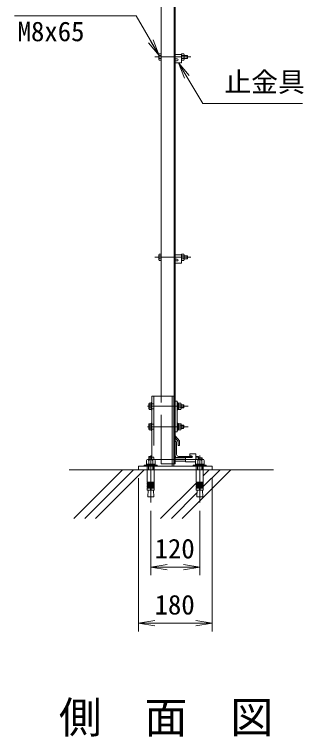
# Model space of a CAD drawing. Units: millimetres, scale not verified. Extents: x -4200 to 4200, y -2970 to 2970.
# Drawn here: x 105 to 813, y -193 to 1574 of the extents above; entities that cross this region are included whole.
import ezdxf
from ezdxf.enums import TextEntityAlignment as Align

# ---------------------------------------------------------------- set-up
doc = ezdxf.new("R2010")
doc.units = ezdxf.units.MM
doc.header["$LTSCALE"] = 20
doc.linetypes.add('DASHED', pattern=[7.5, 6, -1.5])
doc.linetypes.add('USER1', pattern=[50.8, 31.75, -6.35, 6.35, -6.35])
for name, color, linetype, lineweight in [('0-0_D-STR1', 1, 'Continuous', 18), ('0-1_D-BMK', 2, 'USER1', 13), ('0-2_D-STR-DIM', 7, 'Continuous', 9), ('0-3_D-STR3', 3, 'Continuous', 13), ('0-4_D-STR-TXT', 7, 'Continuous', 9), ('0-5_0', 7, 'Continuous', 9), ('0-9_D-STR4', 7, 'Continuous', 9), ('0-B_D-DCR-HCH', 7, 'Continuous', 9)]:
    doc.layers.add(name, color=color, linetype=linetype, lineweight=lineweight)
doc.layers.add('0-6_D-TTL-TXT', color=7, linetype='Continuous')
doc.styles.add('ＭＳ ゴシック', font='')
doc.styles.get('ＭＳ ゴシック').set_extended_font_data('MS Gothic')

# ---------------------------------------------------------------- blocks, each defined once
blk = doc.blocks.new('_Open')
at = {"layer": '0-5_0'}
blk.add_line((-20, 3.33), (0, 0), dxfattribs=at)
blk.add_lwpolyline([(-20, -3.33), (0, 0), (-20, 0)], dxfattribs=at)

msp = doc.modelspace()

# ---------------------------------------------------------------- linework, layer by layer
at = {"layer": '0-0_D-STR1'}
for p, q in [((464.03, 639.62), (464.03, 2469.62)), ((496.03, 474.62), (496.03, 2469.62)), ((499.03, 474.62), (499.03, 2469.62)), ((509.03, 530.35), (499.03, 542.85)), ((499.03, 538.28), (499.03, 542.85)), ((506.03, 529.23), (499.03, 538.28)), ((509.03, 519.35), (509.03, 530.35)), ((500.03, 529.62), (499.03, 529.62)), ((499.03, 494.62), (499.03, 529.62)), ((502.03, 497.12), (502.03, 527.62)), ((506.03, 519.35), (506.03, 529.23)), ((506.03, 519.35), (509.03, 519.35)), ((539.03, 489.62), (504.03, 489.62)), ((537.03, 492.62), (506.53, 492.62)), ((539.03, 490.62), (539.03, 489.62)), ((495.53, 474.62), (499.03, 474.62))]:
    msp.add_line(p, q, dxfattribs=at)
at = {"layer": '0-0_D-STR1', "linetype": 'DASHED'}
for p, q in [((464.03, 474.62), (464.03, 639.62)), ((495.53, 474.62), (464.03, 474.62))]:
    msp.add_line(p, q, dxfattribs=at)
at = {"layer": '0-0_D-STR1'}
for centre, radius, start, end in [((500.03, 527.62), 2, 0, 90), ((504.03, 494.62), 5, 180, 270), ((506.53, 497.12), 4.5, 180, 270), ((537.03, 490.62), 2, 0, 90)]:
    msp.add_arc(centre, radius, start, end, dxfattribs=at)
at = {"layer": '0-1_D-BMK'}
for p, q in [((537.03, 1469.62), (449.03, 1469.62)), ((537.03, 979.62), (449.03, 979.62)), ((530.67, 615.12), (430.67, 615.12)), ((530.67, 565.12), (430.67, 565.12)), ((569.31, 485.12), (431.67, 485.12)), ((439.03, 494.53), (439.03, 379.53)), ((559.03, 494.53), (559.03, 379.53))]:
    msp.add_line(p, q, dxfattribs=at)
at = {"layer": '0-2_D-STR-DIM'}
for p, q in [((409.03, 439.62), (409.03, 64.61)), ((589.03, 439.62), (589.03, 64.61)), ((439.03, 359.53), (439.03, 201.79)), ((559.03, 359.53), (559.03, 201.79)), ((479.03, 221.79), (519.03, 221.79)), ((449.03, 84.61), (549.03, 84.61))]:
    msp.add_line(p, q, dxfattribs=at)
at = {"layer": '0-3_D-STR3'}
for p, q in [((458.73, 1475.92), (459.42, 1477.13)), ((458.73, 1475.92), (458.73, 1463.32)), ((464.03, 1477.13), (459.42, 1477.13)), ((464.03, 1473.37), (459.42, 1473.37)), ((464.03, 1477.13), (464.03, 1462.11)), ((514.03, 1475.62), (499.03, 1475.62)), ((514.03, 1477.13), (519.8, 1477.13)), ((514.03, 1462.11), (514.03, 1477.13)), ((514.03, 1475.62), (514.03, 1455.62)), ((514.03, 1473.37), (519.8, 1473.37)), ((519.8, 1477.13), (520.53, 1475.87)), ((520.53, 1463.37), (520.53, 1475.87)), ((520.53, 1473.62), (527.83, 1473.62)), ((527.83, 1473.62), (529.03, 1472.42)), ((527.83, 1473.62), (527.83, 1465.62)), ((527.83, 1465.62), (529.03, 1466.82)), ((529.03, 1472.42), (529.03, 1466.82)), ((458.73, 1463.32), (459.42, 1462.11)), ((464.03, 1465.87), (459.42, 1465.87)), ((464.03, 1462.11), (459.42, 1462.11)), ((503.78, 1465.12), (499.03, 1465.12)), ((499.03, 1460.62), (499.03, 1455.62)), ((503.78, 1460.62), (499.03, 1460.62)), ((514.03, 1455.62), (499.03, 1455.62)), ((514.03, 1465.87), (519.8, 1465.87)), ((514.03, 1462.11), (519.8, 1462.11)), ((519.8, 1462.11), (520.53, 1463.37)), ((520.53, 1465.62), (527.83, 1465.62)), ((458.73, 985.92), (459.42, 987.13)), ((458.73, 985.92), (458.73, 973.32)), ((458.73, 973.32), (459.42, 972.11)), ((464.03, 987.13), (459.42, 987.13)), ((464.03, 983.37), (459.42, 983.37)), ((464.03, 975.87), (459.42, 975.87)), ((464.03, 972.11), (459.42, 972.11)), ((464.03, 987.13), (464.03, 972.11)), ((514.03, 985.62), (499.03, 985.62)), ((503.78, 975.12), (499.03, 975.12)), ((514.03, 972.11), (514.03, 987.13)), ((514.03, 985.62), (514.03, 965.62)), ((514.03, 983.37), (519.8, 983.37)), ((514.03, 975.87), (519.8, 975.87)), ((520.53, 973.37), (520.53, 985.87)), ((520.53, 983.62), (527.83, 983.62)), ((520.53, 975.62), (527.83, 975.62)), ((527.83, 983.62), (529.03, 982.42)), ((529.03, 982.42), (529.03, 976.82)), ((503.78, 970.62), (499.03, 970.62)), ((499.03, 970.62), (499.03, 965.62)), ((514.03, 965.62), (499.03, 965.62)), ((441.53, 484.72), (441.53, 639.62)), ((441.53, 639.62), (495.53, 639.62)), ((491.53, 468.62), (491.53, 639.62)), ((495.53, 468.62), (495.53, 639.62)), ((434.63, 621.42), (435.32, 622.62)), ((434.63, 608.82), (434.63, 621.42)), ((439.93, 622.62), (435.32, 622.62)), ((439.93, 618.87), (435.32, 618.87)), ((439.93, 624.12), (441.53, 624.12)), ((439.93, 607.61), (439.93, 622.62)), ((441.53, 624.12), (441.53, 606.12)), ((503.53, 624.12), (505.13, 624.12)), ((505.13, 624.12), (505.13, 606.12)), ((507.13, 607.61), (507.13, 622.62)), ((507.13, 618.87), (512.9, 618.87)), ((513.63, 608.87), (513.63, 621.37)), ((513.63, 619.12), (518.73, 619.12)), ((513.63, 618.37), (519.48, 618.37)), ((518.73, 619.12), (519.93, 617.92)), ((518.73, 619.12), (518.73, 611.12)), ((434.63, 608.82), (435.32, 607.61)), ((439.93, 611.37), (435.32, 611.37)), ((439.93, 607.61), (435.32, 607.61)), ((507.13, 611.37), (512.9, 611.37)), ((513.63, 611.87), (519.48, 611.87)), ((513.63, 611.12), (518.73, 611.12)), ((518.73, 611.12), (519.93, 612.32)), ((519.93, 617.92), (519.93, 612.32)), ((434.63, 571.42), (435.32, 572.62)), ((434.63, 558.82), (434.63, 571.42)), ((439.93, 572.62), (435.32, 572.62)), ((439.93, 568.87), (435.32, 568.87)), ((439.93, 574.12), (441.53, 574.12)), ((439.93, 557.61), (439.93, 572.62)), ((441.53, 574.12), (441.53, 556.12)), ((503.53, 574.12), (505.13, 574.12)), ((505.13, 574.12), (505.13, 556.12)), ((507.13, 557.61), (507.13, 572.62)), ((507.13, 568.87), (512.9, 568.87)), ((513.63, 558.87), (513.63, 571.37)), ((513.63, 569.12), (518.73, 569.12)), ((513.63, 568.37), (519.48, 568.37)), ((518.73, 569.12), (519.93, 567.92)), ((518.73, 569.12), (518.73, 561.12)), ((519.93, 567.92), (519.93, 562.32)), ((434.63, 558.82), (435.32, 557.61)), ((439.93, 561.37), (435.32, 561.37)), ((439.93, 557.61), (435.32, 557.61)), ((507.13, 561.37), (512.9, 561.37)), ((513.63, 561.87), (519.48, 561.87)), ((513.63, 561.12), (518.73, 561.12)), ((518.73, 561.12), (519.93, 562.32)), ((534.28, 494.12), (534.28, 499.12)), ((549.28, 499.12), (534.28, 499.12)), ((549.28, 483.83), (549.28, 499.12)), ((434.63, 491.42), (435.32, 492.63)), ((434.63, 484.72), (434.63, 491.42)), ((439.93, 492.63), (435.32, 492.63)), ((439.93, 488.87), (435.32, 488.87)), ((439.93, 494.12), (439.93, 484.72)), ((439.93, 494.12), (441.53, 494.12)), ((439.93, 484.72), (439.93, 492.63)), ((441.53, 494.12), (441.53, 484.72)), ((499.03, 489.12), (524.28, 489.12)), ((499.03, 481.12), (524.28, 481.12)), ((524.28, 479.12), (524.28, 489.62)), ((539.03, 489.62), (524.28, 489.62)), ((548.64, 479.12), (524.28, 479.12)), ((539.03, 494.12), (534.28, 494.12)), ((549.28, 483.83), (549.28, 492.63)), ((549.28, 488.87), (555.05, 488.87)), ((555.78, 484.72), (555.78, 491.37)), ((555.78, 489.12), (563.73, 489.12)), ((555.78, 488.37), (564.48, 488.37)), ((563.73, 489.12), (564.93, 487.92)), ((563.73, 489.12), (563.73, 484.72)), ((564.93, 487.92), (564.93, 484.72)), ((447.68, 459.62), (430.38, 459.62))]:
    msp.add_line(p, q, dxfattribs=at)
at = {"layer": '0-3_D-STR3', "linetype": 'DASHED'}
for p, q in [((446.53, 639.62), (446.53, 484.7)), ((446.53, 621.12), (441.53, 621.12)), ((446.53, 609.12), (441.53, 609.12)), ((446.53, 571.12), (441.53, 571.12)), ((446.53, 559.12), (441.53, 559.12)), ((446.53, 491.12), (441.53, 491.12)), ((430.53, 459.62), (430.53, 468.62)), ((447.54, 459.62), (447.54, 468.62)), ((550.52, 459.62), (550.52, 468.62)), ((567.53, 459.62), (567.53, 468.62))]:
    msp.add_line(p, q, dxfattribs=at)
at = {"layer": '0-3_D-STR3', "lineweight": 18}
for p, q in [((428.64, 473.92), (428.64, 482.22)), ((431.23, 484.72), (446.82, 484.72)), ((433.83, 473.92), (433.83, 482.22)), ((444.22, 473.92), (444.22, 482.22)), ((449.42, 482.22), (449.42, 473.92)), ((548.64, 482.22), (548.64, 473.92)), ((566.82, 484.72), (551.23, 484.72)), ((553.03, 484.72), (565.03, 484.72)), ((553.83, 473.92), (553.83, 482.22)), ((564.22, 473.92), (564.22, 482.22)), ((569.42, 473.92), (569.42, 482.22)), ((423.03, 468.62), (423.03, 470.92)), ((423.03, 470.92), (455.03, 470.92)), ((455.03, 468.62), (423.03, 468.62)), ((428.28, 473.92), (449.78, 473.92)), ((428.28, 470.92), (428.28, 473.92)), ((449.78, 470.92), (428.28, 470.92)), ((449.42, 473.92), (428.64, 473.92)), ((430.38, 459.62), (430.38, 429.58)), ((433.03, 459.62), (433.03, 468.62)), ((434.11, 459.62), (434.11, 468.62)), ((437.53, 470.92), (438.33, 473.92)), ((440.53, 473.92), (439.72, 470.92)), ((443.95, 459.62), (443.95, 468.62)), ((445.03, 468.62), (445.03, 459.62)), ((447.68, 459.62), (447.68, 429.58)), ((449.78, 473.92), (449.78, 470.92)), ((455.03, 470.92), (455.03, 468.62)), ((543.03, 470.92), (543.03, 468.62)), ((575.03, 470.92), (543.03, 470.92)), ((543.03, 468.62), (575.03, 468.62)), ((569.78, 473.92), (548.28, 473.92)), ((548.28, 473.92), (548.28, 470.92)), ((548.28, 470.92), (569.78, 470.92)), ((548.64, 473.92), (569.42, 473.92)), ((550.38, 459.62), (550.38, 429.58)), ((553.03, 468.62), (553.03, 459.62)), ((554.11, 459.62), (554.11, 468.62)), ((557.53, 473.92), (558.33, 470.92)), ((560.53, 470.92), (559.72, 473.92)), ((563.95, 459.62), (563.95, 468.62)), ((565.03, 459.62), (565.03, 468.62)), ((567.68, 459.62), (567.68, 429.58)), ((569.78, 470.92), (569.78, 473.92)), ((575.03, 468.62), (575.03, 470.92)), ((438.03, 429.58), (430.38, 429.58)), ((430.38, 427.08), (430.81, 429.54)), ((430.38, 427.08), (438.03, 427.08)), ((430.38, 427.08), (430.38, 425.58)), ((430.38, 425.58), (438.03, 425.58)), ((430.38, 423.08), (430.81, 425.54)), ((438.03, 429.58), (438.03, 409.62)), ((440.03, 429.58), (440.03, 409.62)), ((440.03, 429.58), (447.68, 429.58)), ((447.68, 427.08), (440.03, 427.08)), ((447.68, 425.58), (440.03, 425.58)), ((447.68, 427.08), (447.24, 429.54)), ((447.68, 423.08), (447.24, 425.54)), ((447.68, 427.08), (447.68, 425.58)), ((558.03, 429.58), (550.38, 429.58)), ((550.38, 427.08), (550.81, 429.54)), ((550.38, 427.08), (558.03, 427.08)), ((550.38, 427.08), (550.38, 425.58)), ((550.38, 425.58), (558.03, 425.58)), ((550.38, 423.08), (550.81, 425.54)), ((558.03, 429.58), (558.03, 409.62)), ((560.03, 429.58), (567.68, 429.58)), ((560.03, 429.58), (560.03, 409.62)), ((567.68, 427.08), (560.03, 427.08)), ((567.68, 425.58), (560.03, 425.58)), ((567.68, 427.08), (567.24, 429.54)), ((567.68, 423.08), (567.24, 425.54)), ((567.68, 427.08), (567.68, 425.58)), ((430.38, 423.08), (438.03, 423.08)), ((430.38, 423.08), (430.38, 421.58)), ((430.38, 421.58), (438.03, 421.58)), ((430.38, 419.08), (430.81, 421.54)), ((430.38, 419.08), (438.03, 419.08)), ((430.38, 419.08), (430.38, 417.58)), ((430.38, 417.58), (438.03, 417.58)), ((430.38, 415.12), (430.81, 417.58)), ((430.38, 415.12), (438.03, 415.12)), ((430.38, 415.12), (430.38, 409.62)), ((447.68, 409.62), (430.38, 409.62)), ((432.36, 409.62), (431.45, 393.52)), ((447.68, 423.08), (440.03, 423.08)), ((447.68, 421.58), (440.03, 421.58)), ((447.68, 419.08), (440.03, 419.08)), ((447.68, 417.58), (440.03, 417.58)), ((447.68, 415.12), (440.03, 415.12)), ((445.69, 409.62), (446.61, 393.52)), ((447.68, 419.08), (447.24, 421.54)), ((447.68, 415.12), (447.24, 417.58)), ((447.68, 423.08), (447.68, 421.58)), ((447.68, 419.08), (447.68, 417.58)), ((447.68, 415.12), (447.68, 409.62)), ((550.38, 423.08), (558.03, 423.08)), ((550.38, 423.08), (550.38, 421.58)), ((550.38, 421.58), (558.03, 421.58)), ((550.38, 419.08), (550.81, 421.54)), ((550.38, 419.08), (558.03, 419.08)), ((550.38, 419.08), (550.38, 417.58)), ((550.38, 415.12), (550.81, 417.58)), ((550.38, 417.58), (558.03, 417.58)), ((550.38, 415.12), (558.03, 415.12)), ((550.38, 415.12), (550.38, 409.62)), ((550.38, 409.62), (567.68, 409.62)), ((552.36, 409.62), (551.45, 393.52)), ((567.68, 423.08), (560.03, 423.08)), ((567.68, 421.58), (560.03, 421.58)), ((567.68, 419.08), (560.03, 419.08)), ((567.68, 417.58), (560.03, 417.58)), ((567.68, 415.12), (560.03, 415.12)), ((565.69, 409.62), (566.61, 393.52)), ((567.68, 419.08), (567.24, 421.54)), ((567.68, 415.12), (567.24, 417.58)), ((567.68, 423.08), (567.68, 421.58)), ((567.68, 419.08), (567.68, 417.58)), ((567.68, 415.12), (567.68, 409.62)), ((431.45, 393.52), (446.61, 393.52)), ((566.61, 393.52), (551.45, 393.52))]:
    msp.add_line(p, q, dxfattribs=at)
at = {"layer": '0-3_D-STR3'}
for points in [[(514.03, 987.13), (519.8, 987.13), (520.53, 985.87)], [(514.03, 972.11), (519.8, 972.11), (520.53, 973.37)], [(527.83, 983.62), (527.83, 975.62), (529.03, 976.82)], [(439.93, 624.12), (439.93, 606.12), (441.53, 606.12)], [(503.53, 624.12), (503.53, 606.12), (505.13, 606.12)], [(507.13, 622.62), (512.9, 622.62), (513.63, 621.37)], [(507.13, 607.61), (512.9, 607.61), (513.63, 608.87)], [(439.93, 574.12), (439.93, 556.12), (441.53, 556.12)], [(503.53, 574.12), (503.53, 556.12), (505.13, 556.12)], [(507.13, 572.62), (512.9, 572.62), (513.63, 571.37)], [(507.13, 557.61), (512.9, 557.61), (513.63, 558.87)], [(549.28, 492.63), (555.05, 492.63), (555.78, 491.37)]]:
    msp.add_lwpolyline(points, dxfattribs=at)
for points in [[(499.03, 627.62), (503.53, 627.62), (503.53, 552.62), (499.03, 552.62)], [(507.13, 622.82), (505.13, 622.82), (505.13, 607.42), (507.13, 607.42)], [(507.13, 572.82), (505.13, 572.82), (505.13, 557.42), (507.13, 557.42)], [(409.03, 459.62), (589.03, 459.62), (589.03, 468.62), (409.03, 468.62)]]:
    msp.add_lwpolyline(points, close=True, dxfattribs=at)
for centre, radius, start, end in [((471.26, 1469.62), 12.42, 162.4121, 197.5879), ((462.17, 1475.25), 3.32, 145.61585, 214.38415), ((517.06, 1475.25), 3.32, 325.61586, 34.38414), ((507.96, 1469.62), 12.42, 342.4121, 17.5879), ((462.17, 1463.99), 3.32, 145.61585, 214.38415), ((503.78, 1462.87), 2.25, 270, 90), ((517.06, 1463.99), 3.32, 325.61585, 34.38416), ((471.26, 979.62), 12.42, 162.4121, 197.5879), ((462.17, 985.25), 3.32, 145.61585, 214.38415), ((462.17, 973.99), 3.32, 145.61585, 214.38415), ((503.78, 972.87), 2.25, 270, 90), ((517.06, 985.25), 3.32, 325.61586, 34.38414), ((507.96, 979.62), 12.42, 342.4121, 17.5879), ((517.06, 973.99), 3.32, 325.61585, 34.38416), ((447.16, 615.12), 12.42, 162.4121, 197.5879), ((438.07, 620.75), 3.32, 145.61585, 214.38415), ((510.16, 620.75), 3.32, 325.61586, 34.38414), ((501.06, 615.12), 12.42, 342.4121, 17.5879), ((438.07, 609.49), 3.32, 145.61585, 214.38415), ((510.16, 609.49), 3.32, 325.61585, 34.38416), ((447.16, 565.12), 12.42, 162.4121, 197.5879), ((438.07, 570.75), 3.32, 145.61585, 214.38415), ((510.16, 570.75), 3.32, 325.61586, 34.38414), ((501.06, 565.12), 12.42, 342.4121, 17.5879), ((438.07, 559.49), 3.32, 145.61585, 214.38415), ((510.16, 559.49), 3.32, 325.61585, 34.38416), ((447.16, 485.12), 12.42, 162.4121, 181.84567), ((438.07, 490.75), 3.32, 145.61585, 214.38415), ((539.03, 491.87), 2.25, 270, 90), ((552.31, 490.75), 3.32, 325.61586, 34.38414), ((543.21, 485.12), 12.42, 358.15433, 17.5879)]:
    msp.add_arc(centre, radius, start, end, dxfattribs=at)
at = {"layer": '0-3_D-STR3', "lineweight": 18}
for centre, radius, start, end in [((431.23, 482.12), 2.6, 2.20423, 177.79577), ((439.03, 478.07), 6.65, 38.61324, 141.38676), ((446.82, 482.12), 2.6, 2.20423, 177.79577), ((551.23, 482.12), 2.6, 2.20423, 177.79577), ((559.03, 478.07), 6.65, 38.61324, 141.38676), ((566.82, 482.12), 2.6, 2.20423, 177.79577), ((439.03, 429.58), 1, 0, 180), ((559.03, 429.58), 1, 0, 180)]:
    msp.add_arc(centre, radius, start, end, dxfattribs=at)
at = {"layer": '0-4_D-STR-TXT'}
for points in [[(105.13, 1569.97), (402.93, 1569.97), (458.54, 1475.07)], [(810.42, 1355.62), (566.6, 1355.62), (507.72, 1453.81)]]:
    msp.add_lwpolyline(points, dxfattribs=at)
at = {"layer": '0-9_D-STR4'}
msp.add_line((239.16, 459.62), (739.16, 459.62), dxfattribs=at)
at = {"layer": '0-B_D-DCR-HCH'}
for p, q in [((250.8, 340.56), (369.86, 459.62)), ((277.32, 340.56), (396.38, 459.62)), ((303.84, 340.56), (422.9, 459.62)), ((515.97, 340.56), (635.03, 459.62)), ((567.68, 418.79), (608.51, 459.62)), ((567.68, 445.3), (582, 459.62)), ((462.93, 340.56), (550.58, 428.2)), ((489.45, 340.56), (551.99, 403.1))]:
    msp.add_line(p, q, dxfattribs=at)

# ---------------------------------------------------------------- block references
at = {"layer": '0-2_D-STR-DIM', "xscale": 2, "yscale": 2, "rotation": 180}
for p in [(439.03, 221.79), (409.03, 84.61)]:
    msp.add_blockref('_Open', p, dxfattribs=at)
at = {"layer": '0-2_D-STR-DIM', "xscale": 2, "yscale": 2}
for p in [(559.03, 221.79), (589.03, 84.61)]:
    msp.add_blockref('_Open', p, dxfattribs=at)
at = {"layer": '0-4_D-STR-TXT', "xscale": 2, "yscale": 2}
for p, rotation in [((459.55, 1473.35), 300.37182), ((506.69, 1455.52), 120.94796)]:
    msp.add_blockref('_Open', p, dxfattribs=dict(at, rotation=rotation))

# ---------------------------------------------------------------- texts
at = {"layer": '0-2_D-STR-DIM', "style": 'ＭＳ ゴシック'}
for s, p in [('120', (448.38, 228.54)), ('180', (448.38, 91.36))]:
    msp.add_text(s, height=48.09, dxfattribs=at).set_placement(p, align=Align.BOTTOM_LEFT)
at = {"layer": '0-4_D-STR-TXT', "style": 'ＭＳ ゴシック'}
for s, p in [('M8x65', (113.03, 1493.77)), ('止金具', (619.3, 1369.85))]:
    msp.add_text(s, height=48.09, dxfattribs=at).set_placement(p, align=Align.BOTTOM_LEFT)
at = {"layer": '0-6_D-TTL-TXT', "style": 'ＭＳ ゴシック'}
msp.add_text('側\u3000面\u3000図', height=76.98, dxfattribs=at).set_placement((213.9, -207.32), align=Align.BOTTOM_LEFT)
msp.add_text('側\u3000面\u3000図', height=76.98, dxfattribs=at).set_placement((213.9, -207.32), align=Align.BOTTOM_LEFT)

doc.saveas('drawing.dxf')
